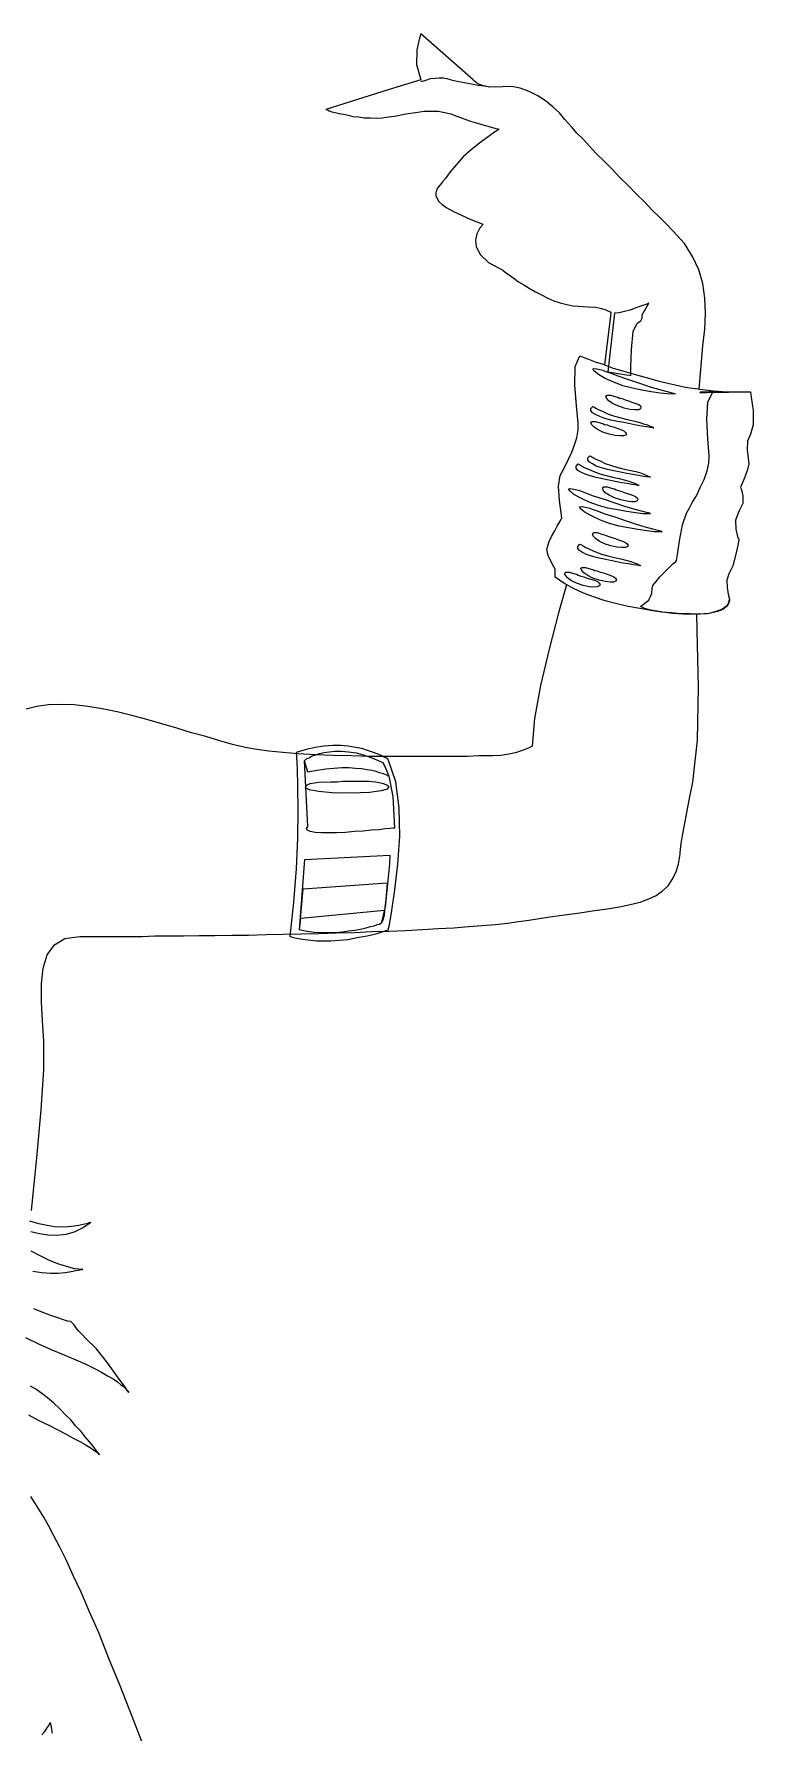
# Model space of a CAD drawing. Extents: x 136.13 to 137.16, y 60.01 to 61.78.
# Drawn here: x 136.858 to 137.159, y 61.074 to 61.785 of the extents above; entities that cross this region are included whole.
import ezdxf

# ---------------------------------------------------------------- set-up
doc = ezdxf.new("R2010")
doc.units = 0
doc.layers.get('0').update_dxf_attribs({"linetype": 'CONTINUOUS'})

msp = doc.modelspace()

# ---------------------------------------------------------------- linework, layer by layer
at = {"linetype": 'CONTINUOUS'}
for points in [[(137.13689, 61.63617), (137.13843, 61.65427), (137.13933, 61.66128), (137.1395, 61.66793), (137.13933, 61.67423), (137.13843, 61.68034), (137.13681, 61.68609), (137.13411, 61.69166), (137.1307, 61.69705), (137.12603, 61.70226), (137.12334, 61.70496), (137.12046, 61.70801), (137.11723, 61.71107), (137.11399, 61.71448), (137.11057, 61.71789), (137.10716, 61.72131), (137.10374, 61.72472), (137.10033, 61.72832), (137.0971, 61.73156), (137.09386, 61.73479), (137.09099, 61.73784), (137.08829, 61.74071), (137.08577, 61.74323), (137.08379, 61.74557), (137.082, 61.74755), (137.08074, 61.74898), (137.0784, 61.75168), (137.07571, 61.75419), (137.07265, 61.75671), (137.06942, 61.75887), (137.06582, 61.76067), (137.06205, 61.7621), (137.05846, 61.76282), (137.05468, 61.76264), (137.05145, 61.76246), (137.04875, 61.76264), (137.04659, 61.763), (137.04498, 61.76354), (137.04372, 61.76426), (137.04282, 61.76498), (137.04246, 61.76534), (137.04229, 61.76552), (137.02036, 61.78475), (137.01982, 61.78295), (137.01874, 61.7781), (137.01856, 61.77199), (137.02036, 61.76552), (137.0067, 61.76139), (136.98064, 61.75312), (136.98082, 61.75312), (136.98136, 61.75294), (136.98208, 61.75257), (136.98316, 61.75222), (136.98459, 61.75186), (136.98621, 61.7515), (136.98801, 61.75114), (136.98998, 61.75078), (136.99196, 61.75024), (136.9943, 61.75006), (136.99664, 61.7497), (136.99915, 61.7497), (137.00167, 61.74953), (137.00419, 61.7497), (137.00688, 61.75006), (137.0094, 61.75042), (137.01407, 61.75132), (137.0182, 61.75186), (137.0218, 61.7524), (137.02503, 61.7524), (137.02772, 61.7524), (137.03042, 61.75186), (137.03294, 61.75132), (137.03545, 61.75042), (137.03815, 61.74934), (137.0412, 61.74827), (137.04408, 61.74737), (137.04695, 61.74665), (137.04947, 61.74593), (137.05145, 61.74539), (137.0527, 61.74503), (137.05325, 61.74485), (137.05253, 61.74449), (137.05073, 61.74323), (137.04821, 61.74144), (137.04498, 61.7391), (137.04156, 61.73641), (137.03815, 61.73335), (137.03528, 61.73011), (137.03276, 61.72706), (137.03168, 61.72562), (137.0306, 61.72419), (137.02953, 61.72293), (137.02844, 61.72167), (137.02772, 61.72059), (137.02701, 61.71933), (137.02665, 61.71825), (137.02665, 61.71718), (137.02719, 61.71592), (137.02791, 61.71466), (137.02934, 61.7134), (137.03132, 61.71196), (137.03402, 61.71053), (137.03743, 61.70891), (137.04139, 61.70711), (137.04642, 61.70513), (137.04605, 61.70459), (137.04498, 61.70334), (137.0439, 61.70118), (137.04336, 61.69848), (137.04354, 61.69561), (137.04534, 61.69237), (137.04875, 61.68914), (137.05468, 61.6859), (137.05486, 61.68573), (137.05558, 61.68519), (137.05648, 61.68447), (137.05792, 61.68357), (137.05953, 61.68249), (137.06133, 61.68105), (137.06349, 61.67979), (137.06582, 61.67836), (137.06834, 61.67692), (137.07086, 61.67566), (137.07355, 61.67423), (137.07607, 61.67314), (137.07876, 61.67225), (137.08146, 61.67153), (137.08398, 61.67099), (137.08631, 61.67081), (137.09045, 61.67063), (137.09368, 61.67045), (137.09601, 61.66991), (137.09781, 61.66937), (137.09889, 61.66883), (137.09961, 61.66848), (137.09997, 61.66811), (137.09997, 61.66793), (137.09731, 61.64633)], [(137.02036, 61.7648), (137.02071, 61.76498), (137.02161, 61.76516), (137.02287, 61.76552), (137.02449, 61.76605), (137.02629, 61.76624), (137.02808, 61.76642), (137.02988, 61.76642), (137.03132, 61.76605), (137.03312, 61.76552), (137.03563, 61.76498), (137.03851, 61.76444), (137.04156, 61.7639), (137.04444, 61.76336), (137.04695, 61.763), (137.04857, 61.76282), (137.04929, 61.76264)], [(137.10141, 61.66793), (137.09871, 61.64331), (137.10824, 61.64188), (137.10824, 61.64529), (137.1086, 61.65266), (137.10932, 61.66021), (137.11093, 61.6638), (137.11255, 61.6647), (137.11309, 61.66577), (137.11309, 61.66686), (137.11309, 61.66722), (137.11578, 61.67207), (137.11543, 61.67188), (137.11417, 61.67135), (137.11255, 61.67081), (137.11039, 61.67009), (137.10806, 61.66919), (137.10572, 61.66865), (137.10338, 61.66811), (137.10141, 61.66793)], [(137.08703, 61.65014), (137.08739, 61.64996), (137.08865, 61.64942), (137.09063, 61.64871), (137.09332, 61.64763), (137.09674, 61.64655), (137.10051, 61.64511), (137.10482, 61.64385), (137.10967, 61.64241), (137.11471, 61.64098), (137.1201, 61.63954), (137.12567, 61.63828), (137.13124, 61.63702), (137.13717, 61.63613), (137.14292, 61.6354), (137.14867, 61.63504), (137.15424, 61.63504), (137.15838, 61.63504), (137.15873, 61.63271), (137.15945, 61.62714), (137.15945, 61.62121), (137.15838, 61.61726), (137.15712, 61.61438), (137.15694, 61.61079), (137.15747, 61.60719), (137.15766, 61.60485), (137.15712, 61.60252), (137.15604, 61.59929), (137.15478, 61.59641), (137.15424, 61.59515), (137.1546, 61.59407), (137.15514, 61.59156), (137.15514, 61.58832), (137.15352, 61.58491), (137.15209, 61.58131), (137.15227, 61.57754), (137.15298, 61.57448), (137.15352, 61.57322), (137.15317, 61.57143), (137.15227, 61.56711), (137.15101, 61.56226), (137.14939, 61.55885), (137.14849, 61.55615), (137.14867, 61.5531), (137.14903, 61.5504), (137.14939, 61.54933), (137.14939, 61.54914), (137.14957, 61.54843), (137.14957, 61.54753), (137.14921, 61.54645), (137.14832, 61.54519), (137.14687, 61.54393), (137.14454, 61.54303), (137.14112, 61.54232), (137.13897, 61.54213), (137.13609, 61.54196), (137.13304, 61.54213), (137.12926, 61.54213), (137.12531, 61.54249), (137.12118, 61.54285), (137.11668, 61.54358), (137.11201, 61.54429), (137.10716, 61.54519), (137.10249, 61.54627), (137.09763, 61.54753), (137.09314, 61.54914), (137.08847, 61.55076), (137.08434, 61.55274), (137.0802, 61.55489), (137.07661, 61.55741), (137.07661, 61.56083), (137.07607, 61.56172), (137.07499, 61.56388), (137.07373, 61.56658), (137.07319, 61.56909), (137.07355, 61.57053), (137.07409, 61.57233), (137.07517, 61.57448), (137.07643, 61.57682), (137.07751, 61.5788), (137.07858, 61.58059), (137.07913, 61.58185), (137.07949, 61.58221), (137.07913, 61.58437), (137.0784, 61.58958), (137.07804, 61.59551), (137.07876, 61.6), (137.07966, 61.6018), (137.08092, 61.60414), (137.08218, 61.60683), (137.08362, 61.60971), (137.08469, 61.61277), (137.08577, 61.61581), (137.08631, 61.61905), (137.08631, 61.62192), (137.08559, 61.62912), (137.08488, 61.63792), (137.08505, 61.64565), (137.08703, 61.65014)], [(137.09655, 61.64403), (137.09746, 61.64367), (137.09961, 61.64295), (137.10285, 61.6417), (137.10698, 61.64026), (137.11147, 61.63882), (137.11597, 61.6372), (137.12028, 61.63594), (137.12405, 61.63504), (137.12639, 61.63433), (137.12693, 61.63415), (137.12585, 61.63397), (137.12369, 61.63415), (137.12063, 61.63451), (137.11686, 61.63504), (137.11291, 61.63577), (137.10896, 61.63649), (137.105, 61.63756), (137.10123, 61.639), (137.09763, 61.64062), (137.09476, 61.64224), (137.09296, 61.64367), (137.09242, 61.64457), (137.0935, 61.64475), (137.09655, 61.64403)], [(137.09242, 61.62893), (137.09278, 61.62876), (137.09368, 61.62822), (137.09494, 61.6275), (137.09674, 61.62678), (137.09889, 61.6257), (137.10141, 61.6248), (137.10411, 61.62408), (137.1068, 61.62337), (137.10949, 61.62282), (137.11165, 61.62229), (137.11363, 61.62157), (137.11524, 61.62121), (137.11633, 61.62067), (137.11723, 61.62031), (137.11776, 61.61995), (137.11794, 61.61995), (137.11758, 61.61995), (137.1165, 61.62013), (137.11507, 61.62031), (137.11291, 61.62067), (137.11057, 61.62103), (137.10806, 61.62157), (137.10536, 61.62211), (137.10266, 61.62265), (137.09997, 61.62318), (137.09746, 61.6239), (137.0953, 61.62463), (137.0935, 61.62552), (137.09225, 61.62624), (137.09152, 61.62714), (137.09152, 61.62804), (137.09242, 61.62893)], [(137.10213, 61.63289), (137.10231, 61.63289), (137.10285, 61.63271), (137.10356, 61.63235), (137.10464, 61.63217), (137.1059, 61.63163), (137.10734, 61.63127), (137.10877, 61.63074), (137.11039, 61.63019), (137.11165, 61.62965), (137.11237, 61.62912), (137.11255, 61.6284), (137.11237, 61.62786), (137.11147, 61.6275), (137.11003, 61.6275), (137.10806, 61.62768), (137.10554, 61.62822), (137.10285, 61.62912), (137.10069, 61.63019), (137.09907, 61.63127), (137.09817, 61.63235), (137.09781, 61.63325), (137.09836, 61.63361), (137.09979, 61.63361), (137.10213, 61.63289)], [(137.14256, 61.63504), (137.14238, 61.63504), (137.14184, 61.63504), (137.14112, 61.63504), (137.14022, 61.63487), (137.13933, 61.63487), (137.13843, 61.63487), (137.13771, 61.63487), (137.13735, 61.63487), (137.13717, 61.63469), (137.13753, 61.63469), (137.13843, 61.63469), (137.14005, 61.63469), (137.14221, 61.63487), (137.14526, 61.63487), (137.14921, 61.63487), (137.15424, 61.63504), (137.15838, 61.63504), (137.15873, 61.63271), (137.15945, 61.62714), (137.15945, 61.62121), (137.15838, 61.61726), (137.15712, 61.61438), (137.15694, 61.61079), (137.15747, 61.60719), (137.15766, 61.60485), (137.15712, 61.60252), (137.15604, 61.59929), (137.15478, 61.59641), (137.15424, 61.59515), (137.1546, 61.59407), (137.15514, 61.59156), (137.15514, 61.58832), (137.15352, 61.58491), (137.15209, 61.58131), (137.15227, 61.57754), (137.15298, 61.57448), (137.15352, 61.57322), (137.15317, 61.57143), (137.15227, 61.56711), (137.15101, 61.56226), (137.14939, 61.55885), (137.14849, 61.55615), (137.14867, 61.5531), (137.14903, 61.5504), (137.14939, 61.54933), (137.14939, 61.54914), (137.14957, 61.54843), (137.14939, 61.54753), (137.14903, 61.54645), (137.14832, 61.54537), (137.1467, 61.54411), (137.14436, 61.54321), (137.14112, 61.54232), (137.14022, 61.54213), (137.13897, 61.54213), (137.13753, 61.54196), (137.13591, 61.54196), (137.13411, 61.54196), (137.13214, 61.54196), (137.13016, 61.54196), (137.128, 61.54213), (137.12585, 61.54232), (137.12369, 61.54249), (137.12153, 61.54285), (137.11938, 61.54321), (137.1174, 61.54358), (137.11561, 61.54393), (137.11381, 61.54447), (137.11237, 61.54519), (137.11578, 61.54789), (137.11597, 61.54824), (137.1165, 61.54933), (137.11704, 61.55076), (137.11723, 61.55274), (137.11758, 61.55399), (137.11884, 61.55561), (137.12046, 61.55759), (137.12244, 61.55957), (137.12423, 61.56136), (137.12585, 61.56298), (137.12711, 61.56406), (137.12747, 61.56442), (137.12783, 61.56694), (137.12872, 61.57269), (137.12998, 61.57933), (137.1316, 61.58419), (137.13268, 61.58617), (137.13394, 61.58868), (137.13573, 61.59156), (137.13735, 61.59497), (137.13897, 61.59839), (137.14022, 61.60198), (137.14095, 61.60521), (137.14112, 61.60827), (137.14059, 61.61528), (137.14005, 61.62354), (137.14059, 61.63074), (137.14256, 61.63504)], [(137.09584, 61.62192), (137.09601, 61.62192), (137.09655, 61.62175), (137.09727, 61.62139), (137.09836, 61.62121), (137.09961, 61.62067), (137.10105, 61.62031), (137.10249, 61.61977), (137.10411, 61.61923), (137.10536, 61.61869), (137.10608, 61.61797), (137.10644, 61.61743), (137.10608, 61.6169), (137.10518, 61.61654), (137.10374, 61.61654), (137.10176, 61.61672), (137.09925, 61.61726), (137.09655, 61.61815), (137.0944, 61.61923), (137.09278, 61.62031), (137.09188, 61.62139), (137.09152, 61.62229), (137.09206, 61.62265), (137.0935, 61.62265), (137.09584, 61.62192)], [(137.09116, 61.60827), (137.09152, 61.60809), (137.09242, 61.60755), (137.09368, 61.60683), (137.09548, 61.60611), (137.09763, 61.60504), (137.10015, 61.60414), (137.10285, 61.60342), (137.10554, 61.6027), (137.10824, 61.60216), (137.11039, 61.60162), (137.11237, 61.60108), (137.11381, 61.60054), (137.11507, 61.6), (137.11578, 61.59965), (137.11633, 61.59946), (137.1165, 61.59929), (137.11614, 61.59929), (137.11507, 61.59946), (137.11363, 61.59965), (137.11147, 61.6), (137.10913, 61.60036), (137.10662, 61.6009), (137.10392, 61.60144), (137.10123, 61.60198), (137.09853, 61.60252), (137.09601, 61.60324), (137.09386, 61.60395), (137.09225, 61.60485), (137.09099, 61.60557), (137.09026, 61.60647), (137.09026, 61.60737), (137.09116, 61.60827)], [(137.08631, 61.60485), (137.08667, 61.60467), (137.08757, 61.60414), (137.08883, 61.60342), (137.09063, 61.6027), (137.09278, 61.60162), (137.0953, 61.60072), (137.09799, 61.6), (137.10069, 61.59929), (137.10338, 61.59875), (137.10554, 61.5982), (137.10751, 61.59767), (137.10896, 61.59713), (137.11022, 61.59659), (137.11093, 61.59623), (137.11147, 61.59605), (137.11165, 61.59587), (137.11129, 61.59587), (137.11022, 61.59605), (137.10877, 61.59623), (137.1068, 61.59659), (137.10447, 61.59694), (137.10176, 61.59749), (137.09907, 61.59803), (137.09638, 61.59856), (137.09386, 61.5991), (137.09135, 61.59982), (137.08919, 61.60054), (137.08739, 61.60144), (137.08613, 61.60216), (137.08541, 61.60306), (137.08541, 61.60395), (137.08631, 61.60485)], [(137.08631, 61.59389), (137.08721, 61.59354), (137.08937, 61.59281), (137.0926, 61.59156), (137.09674, 61.5903), (137.10123, 61.58868), (137.10572, 61.58724), (137.11003, 61.58598), (137.11381, 61.58491), (137.11614, 61.58437), (137.1165, 61.58401), (137.11561, 61.58401), (137.11327, 61.58401), (137.11022, 61.58437), (137.10662, 61.58491), (137.10266, 61.58563), (137.09871, 61.58634), (137.09476, 61.58742), (137.0908, 61.58886), (137.08739, 61.59048), (137.08451, 61.59209), (137.08272, 61.59354), (137.08218, 61.59443), (137.08326, 61.59461), (137.08631, 61.59389)], [(137.10069, 61.59461), (137.10087, 61.59461), (137.10141, 61.59443), (137.10213, 61.59407), (137.10321, 61.59371), (137.10447, 61.59335), (137.1059, 61.59281), (137.10734, 61.59228), (137.10896, 61.59174), (137.11022, 61.59119), (137.11093, 61.59066), (137.11129, 61.58994), (137.11093, 61.5894), (137.11003, 61.58904), (137.1086, 61.58904), (137.10662, 61.58922), (137.10411, 61.58976), (137.10141, 61.59066), (137.09925, 61.59174), (137.09763, 61.59281), (137.09674, 61.59389), (137.09638, 61.59479), (137.09691, 61.59533), (137.09836, 61.59533), (137.10069, 61.59461)], [(137.09116, 61.58634), (137.09206, 61.58598), (137.09422, 61.58527), (137.09746, 61.58401), (137.10159, 61.58275), (137.1059, 61.58113), (137.11057, 61.57969), (137.11471, 61.57844), (137.11848, 61.57736), (137.12082, 61.57682), (137.12136, 61.57646), (137.12028, 61.57646), (137.11812, 61.57646), (137.11507, 61.57682), (137.11129, 61.57736), (137.10734, 61.57808), (137.10338, 61.5788), (137.09943, 61.57987), (137.09565, 61.58131), (137.09206, 61.58293), (137.08919, 61.58455), (137.08739, 61.58598), (137.08685, 61.58688), (137.08811, 61.58706), (137.09116, 61.58634)], [(137.08703, 61.57125), (137.08739, 61.57107), (137.08829, 61.57053), (137.08954, 61.56981), (137.09135, 61.56909), (137.0935, 61.56801), (137.09601, 61.56711), (137.09871, 61.5664), (137.10141, 61.56568), (137.10411, 61.56514), (137.10626, 61.5646), (137.10824, 61.56406), (137.10967, 61.56352), (137.11093, 61.56298), (137.11165, 61.56262), (137.11219, 61.56244), (137.11237, 61.56226), (137.11201, 61.56226), (137.11093, 61.56244), (137.10949, 61.56262), (137.10734, 61.56298), (137.105, 61.56334), (137.10249, 61.56388), (137.09979, 61.56442), (137.0971, 61.56496), (137.0944, 61.5655), (137.09188, 61.56621), (137.08973, 61.56694), (137.08811, 61.56783), (137.08685, 61.56856), (137.08613, 61.56945), (137.08613, 61.57035), (137.08703, 61.57125)], [(137.09655, 61.57538), (137.09674, 61.57538), (137.09727, 61.5752), (137.09799, 61.57484), (137.09907, 61.57448), (137.10033, 61.57412), (137.10176, 61.57358), (137.10321, 61.57305), (137.10482, 61.57251), (137.10608, 61.57196), (137.1068, 61.57143), (137.10716, 61.57071), (137.1068, 61.57017), (137.1059, 61.56981), (137.10447, 61.56981), (137.10249, 61.56999), (137.09997, 61.57053), (137.09727, 61.57143), (137.09512, 61.57251), (137.0935, 61.57358), (137.0926, 61.57467), (137.09225, 61.57556), (137.09278, 61.5761), (137.09422, 61.5761), (137.09655, 61.57538)], [(137.08488, 61.55885), (137.08505, 61.55885), (137.08559, 61.55867), (137.08631, 61.55831), (137.08739, 61.55795), (137.08865, 61.55759), (137.09009, 61.55705), (137.09152, 61.55669), (137.09314, 61.55615), (137.0944, 61.55561), (137.09512, 61.55489), (137.09548, 61.55435), (137.09512, 61.55382), (137.09422, 61.55346), (137.09278, 61.55328), (137.0908, 61.55346), (137.08829, 61.55399), (137.08559, 61.55489), (137.08344, 61.55597), (137.08182, 61.55723), (137.08092, 61.55831), (137.08056, 61.55903), (137.0811, 61.55957), (137.08253, 61.55957), (137.08488, 61.55885)], [(137.0917, 61.56083), (137.09188, 61.56083), (137.09242, 61.56065), (137.09314, 61.56029), (137.09422, 61.5601), (137.09548, 61.55957), (137.09691, 61.55921), (137.09836, 61.55867), (137.09997, 61.55813), (137.10123, 61.55759), (137.10195, 61.55705), (137.10231, 61.55633), (137.10195, 61.5558), (137.10105, 61.55544), (137.09961, 61.55544), (137.09763, 61.55561), (137.09512, 61.55615), (137.09242, 61.55705), (137.09026, 61.55813), (137.08865, 61.55921), (137.08775, 61.56029), (137.08739, 61.56119), (137.08793, 61.56155), (137.08937, 61.56155), (137.0917, 61.56083)], [(137.08137, 61.55428), (137.07804, 61.54249), (137.07409, 61.5274), (137.0705, 61.51212), (137.06798, 61.49828), (137.06708, 61.48678), (137.06672, 61.48661), (137.06582, 61.48606), (137.06439, 61.48552), (137.06241, 61.48481), (137.06007, 61.48391), (137.0572, 61.48337), (137.05396, 61.48283), (137.05055, 61.48265), (137.04821, 61.48265), (137.04462, 61.48265), (137.03994, 61.48247), (137.03455, 61.48247), (137.02844, 61.48247), (137.02161, 61.48247), (137.01443, 61.48247), (137.00688, 61.48247), (136.99915, 61.48247), (136.99143, 61.48265), (136.9837, 61.48283), (136.97633, 61.48319), (136.96914, 61.48355), (136.96267, 61.48409), (136.95674, 61.48463), (136.95171, 61.48535), (136.94686, 61.48625), (136.94164, 61.4875), (136.93625, 61.48894), (136.9305, 61.49074), (136.92439, 61.49236), (136.91828, 61.49433), (136.91199, 61.49613), (136.9057, 61.49793), (136.89941, 61.49954), (136.8933, 61.50116), (136.88701, 61.50242), (136.88108, 61.50332), (136.87533, 61.50403), (136.86976, 61.50422), (136.86455, 61.50403), (136.85969, 61.50332), (136.8552, 61.50224)], [(136.85754, 61.29252), (136.85969, 61.31444), (136.86149, 61.33457), (136.86257, 61.35128), (136.86257, 61.36314), (136.86203, 61.37177), (136.86167, 61.37985), (136.86167, 61.3874), (136.86239, 61.39387), (136.86401, 61.39945), (136.86706, 61.40358), (136.87138, 61.40627), (136.87767, 61.40717), (136.87982, 61.40717), (136.88252, 61.40717), (136.88576, 61.40717), (136.88953, 61.40717), (136.89384, 61.40717), (136.89852, 61.40717), (136.90373, 61.40717), (136.90912, 61.40735), (136.91504, 61.40735), (136.92115, 61.40735), (136.92763, 61.40753), (136.93427, 61.40753), (136.94128, 61.40771), (136.94829, 61.40771), (136.95566, 61.40789), (136.96285, 61.40807), (136.97022, 61.40825), (136.97776, 61.40843), (136.98513, 61.40861), (136.9925, 61.40879), (136.99987, 61.40915), (137.00706, 61.40933), (137.01407, 61.40969), (137.02107, 61.41005), (137.02772, 61.41041), (137.03419, 61.41077), (137.0403, 61.41131), (137.04605, 61.41167), (137.05163, 61.4122), (137.05666, 61.41274), (137.06133, 61.41346), (137.06565, 61.414), (137.07338, 61.41526), (137.08056, 61.41616), (137.08703, 61.41706), (137.09314, 61.41795), (137.09853, 61.41868), (137.10356, 61.41957), (137.10806, 61.42047), (137.11219, 61.42155), (137.11578, 61.42281), (137.11884, 61.42424), (137.12153, 61.42622), (137.12387, 61.42838), (137.12567, 61.4309), (137.12711, 61.43395), (137.12819, 61.43736), (137.1289, 61.4415), (137.1289, 61.44204), (137.12909, 61.44347), (137.12944, 61.44599), (137.12998, 61.44941), (137.1307, 61.45372), (137.13178, 61.45893), (137.13286, 61.46486), (137.1343, 61.47169), (137.13627, 61.4893), (137.13663, 61.5114), (137.13609, 61.53512), (137.13599, 61.54196)], [(136.96824, 61.48409), (136.96842, 61.48229), (136.9686, 61.47744), (136.96878, 61.46989), (136.96896, 61.46001), (136.96878, 61.44832), (136.96824, 61.43539), (136.96716, 61.42155), (136.96555, 61.40717), (136.96573, 61.40717), (136.96626, 61.40699), (136.96716, 61.40663), (136.96842, 61.40645), (136.97004, 61.40609), (136.97201, 61.40592), (136.97435, 61.40556), (136.97686, 61.40537), (136.97974, 61.40537), (136.9828, 61.40537), (136.98621, 61.40556), (136.98981, 61.40592), (136.99376, 61.40663), (136.99789, 61.40735), (137.00221, 61.40843), (137.0067, 61.40987), (137.00724, 61.41203), (137.00832, 61.41795), (137.00957, 61.42658), (137.01083, 61.43736), (137.01156, 61.44904), (137.01137, 61.46091), (137.00994, 61.47187), (137.0067, 61.48121), (137.00652, 61.48139), (137.00598, 61.48175), (137.00508, 61.48211), (137.00382, 61.48283), (137.00221, 61.48355), (137.00023, 61.48427), (136.99807, 61.48499), (136.99573, 61.48571), (136.99304, 61.48625), (136.98998, 61.48678), (136.98693, 61.48697), (136.98352, 61.48697), (136.97992, 61.48678), (136.97615, 61.48625), (136.97237, 61.48535), (136.96824, 61.48409)], [(136.97309, 61.47582), (136.97166, 61.48067), (136.97184, 61.48086), (136.9722, 61.48103), (136.97273, 61.48157), (136.97363, 61.48193), (136.97489, 61.48265), (136.97633, 61.48319), (136.97795, 61.48373), (136.97992, 61.48409), (136.98208, 61.48445), (136.98442, 61.48463), (136.98711, 61.48463), (136.99017, 61.48445), (136.9934, 61.48391), (136.99682, 61.48301), (137.00059, 61.48157), (137.00455, 61.47996), (137.0049, 61.47888), (137.00598, 61.47672), (137.0067, 61.47475), (137.0067, 61.47439), (137.00652, 61.47439), (137.00616, 61.47456), (137.00544, 61.47492), (137.00436, 61.47528), (137.0031, 61.47564), (137.00167, 61.47618), (136.99987, 61.47654), (136.99789, 61.4769), (136.99556, 61.47726), (136.99304, 61.47744), (136.99034, 61.47762), (136.98729, 61.47762), (136.98406, 61.47744), (136.98064, 61.47708), (136.97705, 61.47654), (136.97309, 61.47582)], [(136.97309, 61.45317), (136.97166, 61.48067), (136.97184, 61.48086), (136.9722, 61.48103), (136.97273, 61.48157), (136.97363, 61.48193), (136.97489, 61.48265), (136.97633, 61.48319), (136.97795, 61.48373), (136.97992, 61.48409), (136.98208, 61.48445), (136.98442, 61.48463), (136.98711, 61.48463), (136.99017, 61.48445), (136.9934, 61.48391), (136.99682, 61.48301), (137.00059, 61.48157), (137.00455, 61.47996), (137.00526, 61.4787), (137.00706, 61.4742), (137.00868, 61.46576), (137.0094, 61.45246), (137.00885, 61.45246), (137.0076, 61.45228), (137.00544, 61.4521), (137.00293, 61.45174), (136.99969, 61.45156), (136.99628, 61.4512), (136.99268, 61.45102), (136.98891, 61.45066), (136.98532, 61.45048), (136.9819, 61.45048), (136.97867, 61.45048), (136.97615, 61.45066), (136.97417, 61.45102), (136.97291, 61.45156), (136.97256, 61.45228), (136.97309, 61.45317)], [(136.98262, 61.47187), (136.98298, 61.47187), (136.98406, 61.47187), (136.98549, 61.47187), (136.98765, 61.47204), (136.98998, 61.47204), (136.99268, 61.47204), (136.99556, 61.47204), (136.99861, 61.47204), (137.00149, 61.47187), (137.00419, 61.47133), (137.00616, 61.47061), (137.00706, 61.46989), (137.00634, 61.46881), (137.00382, 61.46809), (136.99897, 61.46738), (136.99143, 61.46702), (136.98334, 61.46719), (136.97759, 61.46774), (136.97381, 61.46845), (136.9722, 61.46935), (136.97237, 61.47025), (136.97417, 61.47115), (136.97776, 61.47169), (136.98262, 61.47187)], [(136.97184, 61.43934), (137.00742, 61.44114), (137.00724, 61.43754), (137.00652, 61.42909), (137.00544, 61.41957), (137.00382, 61.41256), (137.00364, 61.41256), (137.0031, 61.4122), (137.00203, 61.41203), (137.00077, 61.41148), (136.99915, 61.41112), (136.99735, 61.41058), (136.9952, 61.41005), (136.99286, 61.40969), (136.99034, 61.40933), (136.98765, 61.40897), (136.98477, 61.40861), (136.9819, 61.40861), (136.97884, 61.40861), (136.97579, 61.40879), (136.97273, 61.40915), (136.96968, 61.40987), (136.97184, 61.43934)], [(136.97111, 61.42712), (137.00634, 61.42964), (137.00616, 61.42748), (137.0058, 61.42263), (137.00508, 61.41706), (137.00382, 61.41256), (137.00364, 61.41256), (137.0031, 61.4122), (137.00203, 61.41203), (137.00077, 61.41148), (136.99915, 61.41112), (136.99735, 61.41058), (136.9952, 61.41005), (136.99286, 61.40969), (136.99034, 61.40933), (136.98765, 61.40897), (136.98477, 61.40861), (136.9819, 61.40861), (136.97884, 61.40861), (136.97579, 61.40879), (136.97273, 61.40915), (136.96968, 61.40987), (136.97111, 61.42712)], [(136.96968, 61.40987), (136.97022, 61.41472), (137.00526, 61.41813), (137.00526, 61.41759), (137.00508, 61.41616), (137.00472, 61.41436), (137.00382, 61.41256), (137.00364, 61.41256), (137.0031, 61.4122), (137.00203, 61.41203), (137.00077, 61.41148), (136.99915, 61.41112), (136.99735, 61.41058), (136.9952, 61.41005), (136.99286, 61.40969), (136.99034, 61.40933), (136.98765, 61.40897), (136.98477, 61.40861), (136.9819, 61.40861), (136.97884, 61.40861), (136.97579, 61.40879), (136.97273, 61.40915), (136.96968, 61.40987)], [(136.85718, 61.28371), (136.86078, 61.28281), (136.86437, 61.28228), (136.86814, 61.28209), (136.87192, 61.28263), (136.87551, 61.28353), (136.8791, 61.28532), (136.88234, 61.28766), (136.88216, 61.28748), (136.88144, 61.2873), (136.88054, 61.28694), (136.8791, 61.28658), (136.87731, 61.28623), (136.87533, 61.28587), (136.87281, 61.28568), (136.87012, 61.28551), (136.86724, 61.28568), (136.86401, 61.28623), (136.86059, 61.28694), (136.85682, 61.28803)], [(136.85718, 61.27562), (136.86095, 61.27365), (136.86455, 61.27185), (136.86832, 61.27023), (136.87192, 61.26916), (136.87551, 61.26826), (136.87892, 61.2679), (136.87856, 61.26771), (136.87767, 61.26754), (136.87605, 61.26718), (136.87407, 61.26681), (136.87156, 61.26645), (136.86868, 61.2661), (136.86544, 61.2661), (136.86185, 61.26645), (136.85808, 61.267)], [(136.85502, 61.23932), (136.86042, 61.23662), (136.86598, 61.23411), (136.87138, 61.23195), (136.87605, 61.22997), (136.88018, 61.22818), (136.88378, 61.22638), (136.88683, 61.22476), (136.88935, 61.22333), (136.89168, 61.22207), (136.89348, 61.22081), (136.89474, 61.21973), (136.896, 61.21884), (136.89672, 61.21811), (136.89743, 61.2174), (136.89779, 61.21704), (136.89797, 61.21668), (136.89815, 61.21632), (136.89815, 61.21632), (136.89762, 61.21704), (136.89636, 61.21901), (136.8942, 61.22189), (136.89186, 61.22531), (136.88935, 61.22872), (136.88683, 61.23195), (136.88467, 61.23465), (136.88306, 61.23627), (136.88162, 61.23752), (136.88018, 61.23896), (136.87875, 61.2404), (136.87731, 61.24202), (136.87605, 61.24345), (136.87515, 61.24471), (136.87443, 61.24543), (136.87425, 61.24579), (136.87389, 61.24597), (136.87264, 61.24615), (136.87084, 61.24669), (136.8685, 61.24758), (136.86563, 61.24848), (136.86221, 61.24974), (136.85844, 61.25136)], [(136.85628, 61.20697), (136.86059, 61.20463), (136.86473, 61.20266), (136.8685, 61.20068), (136.87192, 61.19888), (136.87497, 61.19727), (136.87767, 61.19583), (136.88, 61.19457), (136.88198, 61.19332), (136.8836, 61.19224), (136.88504, 61.19116), (136.88593, 61.19026), (136.88576, 61.19044), (136.88521, 61.19116), (136.88431, 61.19242), (136.88324, 61.19386), (136.8818, 61.19565), (136.88, 61.19781), (136.8782, 61.19997), (136.87605, 61.2023), (136.87389, 61.20482), (136.87156, 61.20715), (136.86922, 61.20967), (136.8667, 61.212), (136.86419, 61.21416), (136.86185, 61.21596), (136.85933, 61.21775), (136.857, 61.21901)], [(136.90498, 61.06662), (136.89959, 61.08082), (136.89456, 61.09357), (136.88989, 61.10507), (136.88576, 61.1155), (136.8818, 61.12449), (136.8782, 61.13275), (136.87497, 61.13976), (136.87209, 61.14605), (136.8694, 61.15162), (136.86688, 61.15629), (136.86455, 61.16061), (136.86257, 61.1642), (136.86059, 61.16744), (136.8588, 61.17013), (136.85718, 61.17283)], [(136.86185, 61.07309), (136.86311, 61.07453), (136.86401, 61.07596), (136.86473, 61.07704), (136.86508, 61.07794), (136.86527, 61.0783), (136.86563, 61.07704), (136.86617, 61.07381)]]:
    msp.add_lwpolyline(points, dxfattribs=at)

doc.saveas('drawing.dxf')
